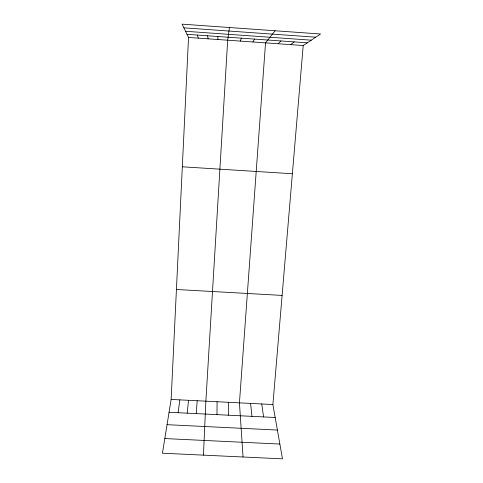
<?xml version="1.0" encoding="UTF-8"?>
<svg xmlns="http://www.w3.org/2000/svg" width="483" height="483" viewBox="0 0 483 483"><rect width="100%" height="100%" fill="white"/><g stroke="black" fill="none" stroke-linecap="round" stroke-linejoin="round"><path stroke-width="0.72" d="M216.976 414.631L217.072 401.735M203.44 455.137L205.867 401.174L227.692 40.204L229.425 27.519M303.209 45.523L272.895 404.525L282.483 458.85L162.445 453.211L171.139 399.435L188.533 37.445L182.109 24.15L320.555 34.003L303.209 45.523L188.533 37.445M196.243 413.611L197.197 400.739M187.193 413.164L188.521 400.304M178.136 412.717L179.833 399.87M240.323 41.091L241.343 38.163M252.935 41.979L254.571 39.099M275.105 30.767L265.529 42.866L239.441 402.852L243.052 456.996M278.111 43.754L280.967 40.958M290.669 44.635L294.135 41.888M167.058 424.684L277.399 430.045M164.812 438.558L279.874 444.058M171.139 399.435L272.895 404.525M169.062 412.271L275.183 417.499M176.422 289.48L282.108 295.421M182.314 166.798L292.384 173.747M187.03 34.329L307.279 42.818M183.89 27.833L315.755 37.191M185.557 31.28L311.257 40.174M197.312 35.054L198.338 38.133M207.587 35.778L208.131 38.827M261.756 403.969L263.573 416.926M250.605 403.414L251.945 416.352M228.266 402.291L228.646 415.205M217.845 36.503L217.918 39.515"/></g></svg>
